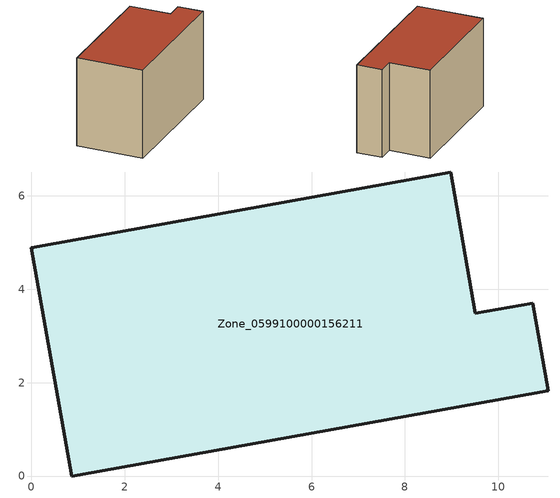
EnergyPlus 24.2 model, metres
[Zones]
Zone_0599100000156211
 floor ground (C_G): 0.87,0 0,4.89 8.98,6.51 9.51,3.48 10.74,3.7 11.07,1.82 z0
 wall outside (C_F): 0.87,0 11.07,1.82 10.74,3.7 9.51,3.48 8.98,6.51 0,4.89 0.87,0 z0:6.69
 roof outside (C_R): 0,4.89 0.87,0 11.07,1.82 10.74,3.7 9.51,3.48 8.98,6.51 z6.69
[BUILDING]
Pand.0599100000156211: North Axis=0; Terrain=City; Loads Convergence Tolerance Value=0.04; Temperature Convergence Tolerance Value=0.4; Solar Distribution=FullExterior; Maximum Number of Warmup Days=25; Minimum Number of Warmup Days=1
[Site:Location]
Rotterdam.The.Hague.AP_ZH_NLD Design_Conditions: Latitude=51.96; Longitude=4.45; Time Zone=1; Elevation=-4.5
[SITE:GROUNDTEMPERATURE:BUILDINGSURFACE]
18, 18, 18, 18, 18, 18, 18, 18, 18, 18, 18, 18
[MATERIAL] Thermal Absorptance=0.9; Solar Absorptance=0.7; Visible Absorptance=0.7
Name | Roughness | Thickness | Conductivity | Density | Specific Heat
G.TI.1946 | MediumSmooth | 0.15 | 1 | 540 | 1210
F.TI.1946 | Rough | 0.3 | 0.857143 | 1920 | 840
R.TI.1946 | MediumRough | 0.2 | 0.1 | 1500 | 1000
[CONSTRUCTION]
C_G: G.TI.1946
C_F: F.TI.1946
C_R: R.TI.1946
[ZONE]
Zone_0599100000156211: Type=1; Multiplier=1; Ceiling Height=Autocalculate; Volume=Autocalculate; Floor Area=autocalculate; Part of Total Floor Area=Yes
[ZONEINFILTRATION:DESIGNFLOWRATE]
Infil_Zone_0599100000156211: Zone or ZoneList or Space or SpaceList=Zone_0599100000156211; Schedule=AlwaysOn; Design Flow Rate Calculation Method=Flow/Area; Flow Rate per Floor Area=0.003; Constant Term Coefficient=1; Temperature Term Coefficient=0; Velocity Term Coefficient=0; Velocity Squared Term Coefficient=0
[HVACTEMPLATE:ZONE:IDEALLOADSAIRSYSTEM]
Zone_0599100000156211: Maximum Heating Supply Air Temperature=50; Minimum Cooling Supply Air Temperature=13; Maximum Heating Supply Air Humidity Ratio=0.0156; Minimum Cooling Supply Air Humidity Ratio=0.0077; Heating Limit=NoLimit; Cooling Limit=NoLimit; Dehumidification Control Type=ConstantSensibleHeatRatio; Cooling Sensible Heat Ratio=0.7; Dehumidification Setpoint=60; Humidification Control Type=None; Humidification Setpoint=30; Outdoor Air Method=None; Outdoor Air Flow Rate per Person=0.00944; Outdoor Air Flow Rate per Zone Floor Area=0; Outdoor Air Flow Rate per Zone=0; Demand Controlled Ventilation Type=None; Outdoor Air Economizer Type=NoEconomizer; Heat Recovery Type=None; Sensible Heat Recovery Effectiveness=0.7; Latent Heat Recovery Effectiveness=0.65
[ZONECONTROL:THERMOSTAT]
ThermostatControl_Zone_0599100000156211: Zone or ZoneList=Zone_0599100000156211; Control Type Schedule=DualSetpointControlType; Control 1=Thermostat_Zone_0599100000156211; Temperature Difference Between Cutout And Setpoint=0
[THERMOSTATSETPOINT:DUALSETPOINT]
Thermostat_Zone_0599100000156211: Heating Setpoint Temperature Schedule=HeatingSetpoint_Zone_0599100000156211; Cooling Setpoint Temperature Schedule=CoolingSetpoint_Zone_0599100000156211
[SCHEDULE:COMPACT]
HeatingSetpoint_Zone_0599100000156211: Through: 12/31, For: AllDays, Until: 24:00, 21
CoolingSetpoint_Zone_0599100000156211: Through: 12/31, For: AllDays, Until: 24:00, 24
DualSetpointControlType: Through: 12/31, For: AllDays, Until: 24:00, 4
AlwaysOn: Through: 12/31, For: AllDays, Until: 24:00, 1
